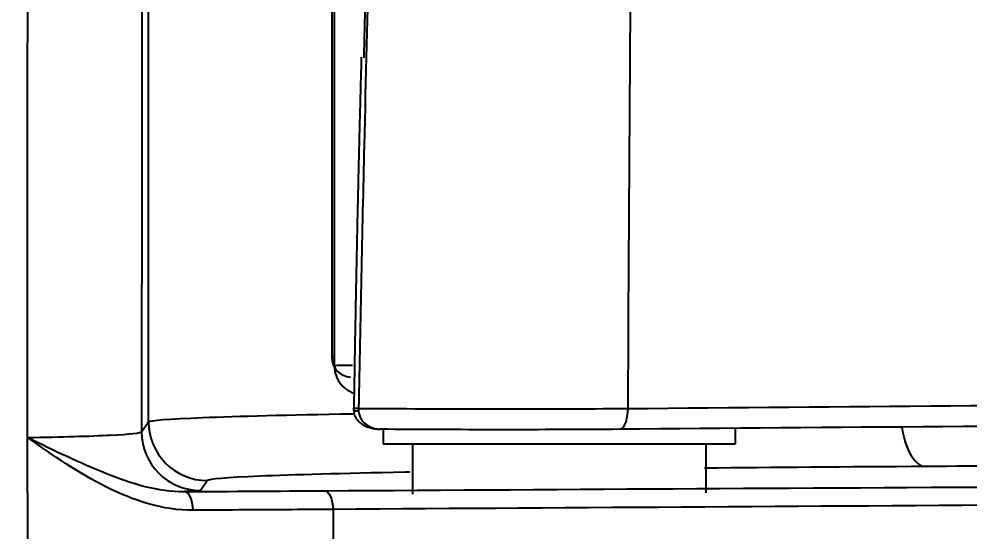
# Model space of a CAD drawing. Extents: x 5656 to 11650, y -52 to 2475.
# Drawn here: x 9248.23 to 9296.8, y 1838.98 to 1865.14 of the extents above; entities that cross this region are included whole.
import ezdxf

# ---------------------------------------------------------------- set-up
doc = ezdxf.new("R2010")
doc.units = 0
doc.header["$LTSCALE"] = 20
doc.header["$MEASUREMENT"] = 0
doc.layers.get('0').update_dxf_attribs({"linetype": 'CONTINUOUS'})
doc.layers.get('DEFPOINTS').update_dxf_attribs({"linetype": 'CONTINUOUS'})
doc.layers.add('1', color=7, linetype='CONTINUOUS')
doc.styles.get("Standard").update_dxf_attribs({"font": 'NanumGothic.ttf'})
doc.dimstyles.get("Standard").update_dxf_attribs({"dimtxt": 2.7, "dimasz": 2.5, "dimexe": 1.5, "dimexo": 1.5, "dimgap": 1.5, "dimtad": 1, "dimdec": 0, "dimlfac": 10, "dimzin": 0, "dimdsep": 46, "dimtxsty": 'Standard', "dimcen": 0, "dimclrt": 2, "dimadec": 0, "dimazin": 0, "dimtfac": 1, "dimtdec": 0, "dimtmove": 0, "dimatfit": 3, "dimfxl": 0, "dimtolj": 1, "dimtzin": 0, "dimarcsym": 0})

# ---------------------------------------------------------------- blocks, each defined once
blk = doc.blocks.new('*D21')
at = {"color": 3, "lineweight": -2}
for p, q in [((9034.743, 1696.403), (9034.743, 1977.715)), ((9712.297, 1696.403), (9712.297, 1977.715)), ((9054.743, 1972.715), (9692.297, 1972.715))]:
    blk.add_line(p, q, dxfattribs=at)
at = {"color": 3}
for points in [[(9054.743, 1976.049), (9054.743, 1969.382), (9034.743, 1972.715)], [(9692.297, 1976.049), (9692.297, 1969.382), (9712.297, 1972.715)]]:
    blk.add_solid(points, dxfattribs=at)
at = {"layer": 'DEFPOINTS', "color": 0}
for p in [(9712.297, 1972.715), (9034.743, 1694.903), (9712.297, 1694.903)]:
    blk.add_point(p, dxfattribs=at)
at = {"color": 2, "insert": (9373.52, 1996.324), "char_height": 25, "attachment_point": 5}
blk.add_mtext('\\A1;{\\fNanumGothic|b0|i0|c0|p50;680}', dxfattribs=at)

msp = doc.modelspace()

# ---------------------------------------------------------------- linework, layer by layer
at = {"layer": '1', "color": 0, "linetype": 'Continuous'}
for p, q in [((9264.334, 1869.291), (9264.334, 1847.47)), ((9264.334, 1869.291), (9264.334, 1847.47)), ((9264.212, 1868.522), (9264.212, 1847.879)), ((9264.321, 1847.879), (9264.212, 1847.879)), ((9264.334, 1847.47), (9264.334, 1847.47)), ((9265.321, 1845.264), (9265.322, 1845.262)), ((9254.495, 1844.092), (9254.853, 1844.6)), ((9266.829, 1844.219), (9266.829, 1843.473)), ((9284.829, 1843.473), (9284.829, 1844.264)), ((9266.829, 1843.473), (9275.829, 1843.473)), ((9268.329, 1843.473), (9268.329, 1840.902)), ((9275.829, 1843.473), (9284.829, 1843.473)), ((9283.329, 1840.969), (9283.329, 1843.473)), ((9257.853, 1841.6), (9257.495, 1841.092))]:
    msp.add_line(p, q, dxfattribs=at)
msp.add_arc((9265.212, 1847.879), 1, 180, 267.2119, dxfattribs=at)
for centre, major_axis, ratio, start_param, end_param in [((9265.821, 1845.254), (-0.5, 0.01), 0.054129, 5.230297, 6.284099), ((9265.822, 1845.198), (-0.499, -0.036), 0.024369, 0.000478, 1.049964), ((9278.9, 1845.217), (-0.008, 1), 0.423618, 3.122325, 4.767864), ((9257.853, 1844.6), (2.452, -1.728), 0.999885, 3.75542, 5.326109), ((9257.495, 1844.092), (2.452, -1.728), 0.999885, 3.75542, 5.326109), ((9294.543, 1845.318), (0.018, -3), 0.435524, 5.04799, 6.269426), ((9256.694, 1840.038), (-0.006, 1), 0.429772, 4.757219, 6.269468)]:
    msp.add_ellipse(centre, major_axis=major_axis, ratio=ratio, start_param=start_param, end_param=end_param, dxfattribs=at)
for points, knots in [([(9274.573, 1494.101), (9260.666, 1494.113), (9246.761, 1494.168), (9214.111, 1494.673), (9195.37, 1495.225), (9167.294, 1497.552), (9157.914, 1498.597), (9139.35, 1501.596), (9130.169, 1503.548), (9112.162, 1509.041), (9103.375, 1512.601), (9087.158, 1521.938), (9079.595, 1527.876), (9070.108, 1538.154), (9067.215, 1541.814), (9061.927, 1549.568), (9059.525, 1553.68), (9053.139, 1566.231), (9049.882, 1574.982), (9044.596, 1592.956), (9042.583, 1602.19), (9039.401, 1620.576), (9038.224, 1629.793), (9035.466, 1657.484), (9034.718, 1676.005), (9034.766, 1713.134), (9035.58, 1731.801), (9038.475, 1759.677), (9039.709, 1768.931), (9043.022, 1787.314), (9045.107, 1796.482), (9050.537, 1814.25), (9053.876, 1822.882), (9060.385, 1835.224), (9062.828, 1839.262), (9068.268, 1846.954), (9071.234, 1850.564), (9080.908, 1860.654), (9088.551, 1866.417), (9104.918, 1875.487), (9113.762, 1878.93), (9131.718, 1884.209), (9140.815, 1886.076), (9159.144, 1888.945), (9168.375, 1889.947), (9196.186, 1892.198), (9214.87, 1892.739), (9247.336, 1893.228), (9261.161, 1893.281), (9276.986, 1893.294)], [0, 0, 0, 0, 0.054995, 0.054995, 0.129163, 0.129163, 0.166246, 0.166246, 0.20333, 0.20333, 0.240414, 0.240414, 0.277498, 0.277498, 0.296039, 0.296039, 0.314581, 0.314581, 0.351665, 0.351665, 0.388749, 0.388749, 0.425833, 0.425833, 0.5, 0.5, 0.574167, 0.574167, 0.611251, 0.611251, 0.648335, 0.648335, 0.685419, 0.685419, 0.703961, 0.703961, 0.722502, 0.722502, 0.759586, 0.759586, 0.79667, 0.79667, 0.833754, 0.833754, 0.870837, 0.870837, 0.945005, 0.945005, 1, 1, 1, 1]), ([(9254.853, 1844.6), (9254.853, 1851.426), (9254.853, 1858.251), (9254.854, 1872.079), (9254.854, 1879.08), (9254.854, 1886.081)], [0, 0, 0, 0, 0.493654, 0.493654, 1, 1, 1, 1]), ([(9266.626, 1885.972), (9266.433, 1880.298), (9266.265, 1874.62), (9266.024, 1865.524), (9265.94, 1862.11), (9265.757, 1854.225), (9265.662, 1849.754), (9265.574, 1845.283)], [0, 0, 0, 0, 0.418924, 0.418924, 0.670645, 0.670645, 1, 1, 1, 1]), ([(9254.519, 1885.618), (9254.514, 1878.21), (9254.509, 1870.798), (9254.501, 1856.954), (9254.498, 1850.524), (9254.495, 1844.092)], [0, 0, 0, 0, 0.535674, 0.535674, 1, 1, 1, 1]), ([(9265.861, 1863.168), (9265.905, 1865.074), (9265.95, 1866.98), (9266.133, 1874.405), (9266.284, 1879.923), (9266.457, 1885.436)], [0, 0, 0, 0, 0.256581, 0.256581, 1, 1, 1, 1]), ([(9264.334, 1847.47), (9264.334, 1847.463), (9264.334, 1847.457), (9264.336, 1847.283), (9264.368, 1847.113), (9264.483, 1846.798), (9264.568, 1846.648), (9264.741, 1846.438), (9264.816, 1846.363), (9265.029, 1846.193), (9265.181, 1846.11), (9265.342, 1846.053), (9265.346, 1846.052), (9265.349, 1846.051)], [0, 0, 0, 0, 0.010152, 0.010152, 0.282041, 0.282041, 0.553832, 0.553832, 0.722006, 0.722006, 0.994339, 0.994339, 1, 1, 1, 1]), ([(9265.328, 1845.162), (9265.327, 1845.154), (9265.316, 1845.05), (9265.395, 1844.861), (9265.549, 1844.632), (9265.784, 1844.442), (9266.119, 1844.287), (9266.442, 1844.227), (9266.65, 1844.22), (9266.701, 1844.22)], [0, 0, 0, 0, 0.013243, 0.170216, 0.31428, 0.468179, 0.65727, 0.916017, 1, 1, 1, 1]), ([(9265.574, 1845.283), (9267.657, 1845.268), (9270.004, 1845.26), (9274.729, 1845.258), (9277.15, 1845.264), (9279.322, 1845.276)], [0, 0, 0, 0, 0.5, 0.5, 1, 1, 1, 1]), ([(9265.575, 1845.169), (9265.579, 1845.088), (9265.594, 1845.007), (9265.643, 1844.86), (9265.675, 1844.793), (9265.771, 1844.639), (9265.845, 1844.556), (9266.034, 1844.399), (9266.158, 1844.331), (9266.305, 1844.281), (9266.324, 1844.275), (9266.402, 1844.252), (9266.461, 1844.24), (9266.55, 1844.228), (9266.579, 1844.225), (9266.623, 1844.222), (9266.637, 1844.221), (9266.66, 1844.221), (9266.667, 1844.22), (9266.679, 1844.22), (9266.683, 1844.22), (9266.689, 1844.22), (9266.692, 1844.22), (9266.696, 1844.22), (9266.698, 1844.22), (9266.7, 1844.22)], [0, 0, 0, 0, 0.141477, 0.141477, 0.271398, 0.271398, 0.468744, 0.468744, 0.730227, 0.730227, 0.768471, 0.768471, 0.884763, 0.884763, 0.940751, 0.940751, 0.969329, 0.969329, 0.984097, 0.984097, 0.991747, 0.991747, 0.996248, 0.996248, 1, 1, 1, 1]), ([(9254.853, 1844.6), (9254.908, 1844.673), (9255.859, 1844.747), (9259.379, 1844.885), (9261.985, 1844.952), (9265.278, 1845.013)], [0, 0, 0, 0, 0.50316, 0.50316, 1, 1, 1, 1]), ([(9248.671, 1843.8), (9250.403, 1843.826), (9251.879, 1843.868), (9253.916, 1843.97), (9254.478, 1844.03), (9254.495, 1844.092)], [0, 0, 0, 0, 0.5, 0.5, 1, 1, 1, 1]), ([(9248.671, 1843.8), (9250.036, 1843.146), (9251.355, 1842.5), (9253.991, 1841.45), (9255.327, 1841.026), (9256.694, 1841.038)], [0, 0, 0, 0, 0.5, 0.5, 1, 1, 1, 1]), ([(9257.123, 1840.085), (9255.579, 1840.076), (9254.074, 1840.584), (9251.279, 1841.98), (9249.973, 1842.879), (9248.671, 1843.8)], [0, 0, 0, 0, 0.5, 0.5, 1, 1, 1, 1]), ([(9268.198, 1842.029), (9268.117, 1842.027), (9268.036, 1842.026), (9264.745, 1841.961), (9262.208, 1841.892), (9258.816, 1841.75), (9257.906, 1841.675), (9257.853, 1841.6)], [0, 0, 0, 0, 0.012376, 0.012376, 0.506188, 0.506188, 1, 1, 1, 1]), ([(9248.692, 1546.415), (9248.681, 1559.928), (9248.671, 1573.449), (9248.653, 1604.751), (9248.646, 1622.541), (9248.637, 1658.116), (9248.635, 1675.907), (9248.635, 1711.486), (9248.637, 1729.275), (9248.646, 1764.853), (9248.654, 1782.64), (9248.672, 1813.944), (9248.681, 1827.464), (9248.693, 1840.978)], [0, 0, 0, 0, 0.137733, 0.137733, 0.318866, 0.318866, 0.5, 0.5, 0.681133, 0.681133, 0.862266, 0.862266, 1, 1, 1, 1]), ([(9264.279, 1840.13), (9263.678, 1840.126), (9263.078, 1840.122), (9260.695, 1840.107), (9258.911, 1840.096), (9257.123, 1840.085)], [0, 0, 0, 0, 0.251899, 0.251899, 1, 1, 1, 1]), ([(9264.279, 1840.13), (9264.279, 1833.674), (9264.278, 1820.607), (9264.275, 1800.711), (9264.277, 1780.282), (9264.28, 1759.344), (9264.279, 1737.945), (9264.279, 1716.076), (9264.279, 1688.4), (9264.278, 1655.488), (9264.277, 1618.08), (9264.277, 1582.135), (9264.278, 1558.725), (9264.279, 1547.263)], [0, 0, 0, 0, 0.066191, 0.133976, 0.203874, 0.275483, 0.348428, 0.423009, 0.499413, 0.631812, 0.760009, 0.882497, 1, 1, 1, 1])]:
    msp.add_open_spline(points, degree=3, knots=knots, dxfattribs=at)
for points, degree in [([(9279.59, 1887.554), (9279.49, 1873.486), (9279.4, 1859.388), (9279.322, 1845.276)], 3), ([(9248.671, 1843.8), (9248.675, 1857.678), (9248.678, 1871.554), (9248.684, 1885.413)], 3), ([(9265.717, 1863.193), (9265.47, 1854.237), (9265.333, 1845.262)], 2), ([(9264.334, 1847.47), (9264.379, 1847.478), (9264.703, 1847.487), (9265.269, 1847.495)], 3), ([(9279.322, 1845.276), (9290.279, 1845.371), (9301.307, 1845.463), (9312.41, 1845.553)], 3), ([(9265.322, 1845.293), (9265.316, 1845.227), (9265.328, 1845.162)], 2), ([(9265.574, 1845.283), (9265.573, 1845.245), (9265.573, 1845.207), (9265.575, 1845.169)], 3), ([(9278.9, 1844.217), (9275.056, 1844.186), (9270.489, 1844.187), (9266.7, 1844.22)], 3), ([(9312.015, 1844.477), (9300.902, 1844.393), (9289.866, 1844.307), (9278.9, 1844.217)], 3), ([(9248.671, 1840.978), (9248.671, 1841.919), (9248.671, 1842.859), (9248.671, 1843.8)], 3), ([(9294.543, 1842.318), (9290.511, 1842.294), (9286.746, 1842.265), (9283.244, 1842.231)], 3), ([(9311.847, 1842.418), (9306.042, 1842.386), (9300.275, 1842.352), (9294.543, 1842.318)], 3), ([(9263.845, 1841.08), (9276.461, 1841.156), (9289.177, 1841.228), (9301.999, 1841.298)], 3), ([(9257.495, 1841.092), (9257.482, 1841.073), (9257.214, 1841.055), (9256.694, 1841.038)], 3), ([(9256.694, 1841.038), (9259.082, 1841.052), (9261.463, 1841.066), (9263.845, 1841.08)], 3), ([(9263.845, 1841.08), (9264.064, 1841.075), (9264.265, 1840.633), (9264.279, 1840.13)], 3), ([(9302.4, 1840.366), (9289.59, 1840.29), (9276.883, 1840.211), (9264.279, 1840.13)], 3)]:
    msp.add_open_spline(points, degree=degree, dxfattribs=at)

# ---------------------------------------------------------------- dimensions: what is measured, and where the dimension line sits
dim = msp.add_linear_dim(base=(9712.297, 1972.715), p1=(9034.743, 1694.903), p2=(9712.297, 1694.903), text='{\\fNanumGothic|b0|i0|c0|p50;680}', dimstyle='Standard', override={"dimtxt": 25, "dimasz": 20, "dimexe": 5, "dimgap": 10, "dimlfac": 1, "dimzin": 12, "dimpost": '', "dimclrd": 3, "dimclre": 3, "dimazin": 2, "dimarcsym": 1})
dim.commit()
dim.dimension.update_dxf_attribs({"geometry": '*D21', "text_midpoint": (9373.52, 1996.324)})

doc.saveas('drawing.dxf')
